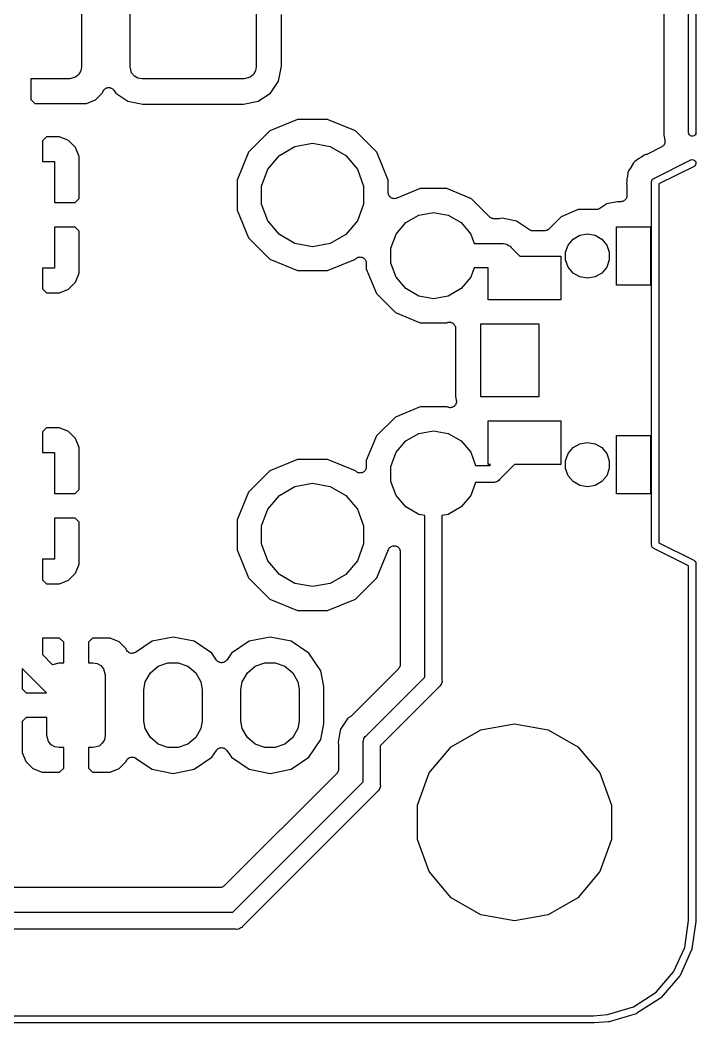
# Model space of a CAD drawing. Extents: x 51.7 to 143, y -96 to -37.9.
# Drawn here: x 129.02 to 142.95, y -95.96 to -75.28 of the extents above; entities that cross this region are included whole.
import ezdxf

# ---------------------------------------------------------------- set-up
doc = ezdxf.new("R2010")
doc.units = 0
doc.header["$MEASUREMENT"] = 0
doc.layers.add('BLACK', color=7, linetype='CONTINUOUS')

msp = doc.modelspace()

# ---------------------------------------------------------------- linework, layer by layer
at = {"layer": 'BLACK', "linetype": 'CONTINUOUS'}
for p, q in [((142.95, -56.0192), (142.95, -77.6036)), ((142.8, -77.6036), (142.8, -56.0611)), ((142.292, -72.9127), (142.292, -77.6544)), ((130.288, -75.142), (130.288, -76.242)), ((131.288, -76.242), (131.288, -75.142)), ((133.888, -75.142), (133.888, -76.242)), ((134.408, -76.2295), (134.408, -75.1633)), ((130.288, -76.242), (130.273, -76.3275)), ((131.321, -76.367), (131.288, -76.242)), ((133.888, -76.242), (133.873, -76.3275)), ((134.347, -76.5359), (134.408, -76.2295)), ((130.038, -76.492), (129.242, -76.492)), ((129.242, -76.492), (129.242, -76.9156)), ((130.163, -76.4585), (130.038, -76.492)), ((130.23, -76.4027), (130.163, -76.4585)), ((130.273, -76.3275), (130.23, -76.4027)), ((131.377, -76.4335), (131.321, -76.367)), ((131.452, -76.4769), (131.377, -76.4335)), ((131.538, -76.492), (131.452, -76.4769)), ((133.638, -76.492), (131.538, -76.492)), ((133.763, -76.4585), (133.638, -76.492)), ((133.83, -76.4027), (133.763, -76.4585)), ((133.873, -76.3275), (133.83, -76.4027)), ((130.736, -76.7397), (130.746, -76.7252)), ((130.746, -76.7252), (130.756, -76.71)), ((130.756, -76.71), (130.759, -76.7075)), ((130.759, -76.7075), (130.762, -76.7041)), ((130.762, -76.7041), (130.777, -76.6941)), ((130.777, -76.6941), (130.791, -76.6832)), ((130.791, -76.6832), (130.795, -76.6819)), ((130.795, -76.6819), (130.798, -76.6796)), ((130.798, -76.6796), (130.816, -76.6753)), ((130.816, -76.6753), (130.833, -76.6699)), ((130.833, -76.6699), (130.837, -76.6701)), ((130.837, -76.6701), (130.841, -76.6691)), ((130.841, -76.6691), (130.859, -76.6711)), ((130.859, -76.6711), (130.877, -76.6719)), ((130.877, -76.6719), (130.881, -76.6735)), ((130.881, -76.6735), (130.885, -76.6739)), ((130.885, -76.6739), (130.901, -76.6819)), ((130.901, -76.6819), (130.918, -76.6887)), ((130.918, -76.6887), (130.921, -76.6916)), ((130.921, -76.6916), (130.925, -76.6934)), ((130.925, -76.6934), (130.937, -76.7064)), ((130.937, -76.7064), (130.95, -76.7185)), ((130.95, -76.7185), (130.952, -76.7223)), ((130.952, -76.7223), (130.955, -76.7253)), ((130.955, -76.7253), (130.995, -76.785)), ((134.181, -76.785), (134.347, -76.5359)), ((129.242, -76.9156), (129.326, -77)), ((130.389, -77), (130.576, -76.9227)), ((130.576, -76.9227), (130.719, -76.7798)), ((130.719, -76.7798), (130.732, -76.7472)), ((130.732, -76.7472), (130.734, -76.7437)), ((130.734, -76.7437), (130.736, -76.7397)), ((130.995, -76.785), (131.244, -76.9515)), ((133.932, -76.9515), (134.181, -76.785)), ((129.326, -77), (130.389, -77)), ((131.244, -76.9515), (131.551, -77.0124)), ((131.551, -77.0124), (133.625, -77.0124)), ((133.625, -77.0124), (133.932, -76.9515)), ((134.741, -77.329), (134.168, -77.5662)), ((135.361, -77.329), (134.741, -77.329)), ((135.934, -77.5662), (135.361, -77.329)), ((129.569, -77.688), (129.485, -77.7724)), ((129.832, -77.688), (129.569, -77.688)), ((130.019, -77.7653), (129.832, -77.688)), ((134.168, -77.5662), (133.73, -78.0045)), ((136.372, -78.0045), (135.934, -77.5662)), ((142.292, -77.6544), (142.312, -77.757)), ((142.312, -77.757), (142.313, -77.7733)), ((142.803, -77.623), (142.8, -77.6036)), ((142.817, -77.646), (142.803, -77.623)), ((142.837, -77.663), (142.817, -77.646)), ((142.862, -77.672), (142.837, -77.663)), ((142.888, -77.672), (142.862, -77.672)), ((142.913, -77.663), (142.888, -77.672)), ((142.933, -77.646), (142.913, -77.663)), ((142.947, -77.623), (142.933, -77.646)), ((142.95, -77.6036), (142.947, -77.623)), ((129.485, -77.7724), (129.485, -78.196)), ((130.162, -77.9082), (130.019, -77.7653)), ((130.239, -78.095), (130.162, -77.9082)), ((134.366, -78.0702), (134.686, -77.8851)), ((134.686, -77.8851), (135.051, -77.8208)), ((135.051, -77.8208), (135.416, -77.8851)), ((135.416, -77.8851), (135.736, -78.0702)), ((142.245, -77.8954), (141.938, -78.0489)), ((142.258, -77.8857), (142.245, -77.8954)), ((142.272, -77.8773), (142.258, -77.8857)), ((142.275, -77.8726), (142.272, -77.8773)), ((142.28, -77.8691), (142.275, -77.8726)), ((142.289, -77.8555), (142.28, -77.8691)), ((142.299, -77.8429), (142.289, -77.8555)), ((142.301, -77.8372), (142.299, -77.8429)), ((142.304, -77.8323), (142.301, -77.8372)), ((142.308, -77.8165), (142.304, -77.8323)), ((142.313, -77.8011), (142.308, -77.8165)), ((142.313, -77.7733), (142.315, -77.7894)), ((142.315, -77.7894), (142.313, -77.7952)), ((142.313, -77.7952), (142.313, -77.8011)), ((130.239, -78.9576), (130.239, -78.095)), ((133.73, -78.0045), (133.493, -78.5771)), ((134.128, -78.3539), (134.366, -78.0702)), ((135.736, -78.0702), (135.974, -78.3539)), ((136.609, -78.5771), (136.372, -78.0045)), ((141.768, -78.1423), (141.693, -78.1927)), ((141.771, -78.1391), (141.768, -78.1423)), ((141.775, -78.137), (141.771, -78.1391)), ((141.801, -78.1172), (141.775, -78.137)), ((141.812, -78.1115), (141.801, -78.1172)), ((141.819, -78.1067), (141.812, -78.1115)), ((141.826, -78.1035), (141.819, -78.1067)), ((141.886, -78.0638), (141.826, -78.1035)), ((141.906, -78.0598), (141.886, -78.0638)), ((141.921, -78.0537), (141.906, -78.0598)), ((141.938, -78.0489), (141.921, -78.0537)), ((142.083, -78.544), (142.847, -78.162)), ((142.847, -78.162), (142.866, -78.1563)), ((142.866, -78.1563), (142.893, -78.1579)), ((142.893, -78.1579), (142.917, -78.1684)), ((142.917, -78.1684), (142.936, -78.1866)), ((129.485, -78.196), (129.731, -78.196)), ((129.731, -78.196), (129.731, -79.042)), ((134.001, -78.7019), (134.128, -78.3539)), ((135.974, -78.3539), (136.101, -78.7019)), ((141.614, -78.3101), (141.564, -78.3855)), ((141.616, -78.3059), (141.614, -78.3101)), ((141.619, -78.3024), (141.616, -78.3059)), ((141.664, -78.2235), (141.619, -78.3024)), ((141.665, -78.2231), (141.664, -78.2235)), ((141.678, -78.208), (141.665, -78.2231)), ((141.692, -78.1933), (141.678, -78.208)), ((141.693, -78.1927), (141.692, -78.1933)), ((142.914, -78.2962), (142.188, -78.6594)), ((142.93, -78.2844), (142.914, -78.2962)), ((142.945, -78.2623), (142.93, -78.2844)), ((142.936, -78.1866), (142.948, -78.2103)), ((142.951, -78.2366), (142.945, -78.2623)), ((142.948, -78.2103), (142.951, -78.2366)), ((133.493, -78.5771), (133.493, -79.1969)), ((136.609, -78.836), (136.609, -78.5771)), ((141.529, -78.5843), (141.52, -78.6551)), ((141.53, -78.5684), (141.529, -78.5763)), ((141.529, -78.5763), (141.529, -78.5843)), ((141.536, -78.524), (141.53, -78.5556)), ((141.53, -78.5556), (141.53, -78.5684)), ((141.538, -78.5151), (141.536, -78.5194)), ((141.536, -78.5194), (141.536, -78.524)), ((141.549, -78.425), (141.538, -78.5151)), ((141.556, -78.4052), (141.549, -78.4244)), ((141.549, -78.4244), (141.549, -78.425)), ((141.564, -78.3863), (141.556, -78.4052)), ((141.564, -78.3855), (141.564, -78.3863)), ((142.04, -78.5978), (142.041, -78.587)), ((142.041, -78.587), (142.043, -78.585)), ((142.043, -78.5827), (142.049, -78.5736)), ((142.043, -78.585), (142.043, -78.5827)), ((142.049, -78.5736), (142.055, -78.564)), ((142.055, -78.564), (142.056, -78.5626)), ((142.056, -78.5626), (142.058, -78.5606)), ((142.058, -78.5606), (142.067, -78.5541)), ((142.067, -78.5541), (142.075, -78.547)), ((142.075, -78.547), (142.083, -78.544)), ((134.001, -79.0721), (134.001, -78.7019)), ((136.101, -78.7019), (136.101, -79.0721)), ((137.266, -78.754), (136.785, -78.9534)), ((137.816, -78.754), (137.266, -78.754)), ((138.324, -78.9645), (137.816, -78.754)), ((141.52, -78.6551), (141.525, -78.6749)), ((141.525, -78.6749), (141.527, -78.6918)), ((141.527, -78.6918), (141.53, -78.7085)), ((141.53, -78.7085), (141.53, -78.8986)), ((142.037, -78.6084), (142.04, -78.5978)), ((142.038, -78.6173), (142.037, -78.6084)), ((142.038, -80.0034), (142.038, -78.6173)), ((142.188, -78.6594), (142.188, -86.0596)), ((130.155, -79.042), (130.239, -78.9576)), ((136.611, -78.8497), (136.609, -78.836)), ((136.612, -78.8635), (136.611, -78.8497)), ((136.615, -78.8712), (136.612, -78.8635)), ((136.617, -78.8795), (136.615, -78.8712)), ((136.624, -78.8915), (136.617, -78.8795)), ((136.629, -78.9043), (136.624, -78.8915)), ((136.635, -78.9104), (136.629, -78.9043)), ((136.639, -78.9177), (136.635, -78.9104)), ((136.649, -78.9266), (136.639, -78.9177)), ((136.659, -78.9368), (136.649, -78.9266)), ((136.666, -78.9406), (136.659, -78.9368)), ((136.672, -78.946), (136.666, -78.9406)), ((136.686, -78.9508), (136.672, -78.946)), ((136.698, -78.9572), (136.686, -78.9508)), ((136.706, -78.9582), (136.698, -78.9572)), ((136.714, -78.9611), (136.706, -78.9582)), ((136.728, -78.9611), (136.714, -78.9611)), ((136.742, -78.9629), (136.728, -78.9611)), ((136.75, -78.9611), (136.742, -78.9629)), ((136.758, -78.9611), (136.75, -78.9611)), ((136.771, -78.9564), (136.758, -78.9611)), ((136.785, -78.9534), (136.771, -78.9564)), ((138.702, -79.3418), (138.324, -78.9645)), ((141.475, -79.0014), (141.467, -79.0085)), ((141.485, -78.9958), (141.475, -79.0014)), ((141.492, -78.9873), (141.485, -78.9958)), ((141.5, -78.9802), (141.492, -78.9873)), ((141.506, -78.9706), (141.5, -78.9802)), ((141.513, -78.9621), (141.506, -78.9706)), ((141.517, -78.9516), (141.513, -78.9621)), ((141.522, -78.942), (141.517, -78.9516)), ((141.524, -78.9311), (141.522, -78.942)), ((141.528, -78.9206), (141.524, -78.9311)), ((141.53, -78.8986), (141.528, -78.9095)), ((141.528, -78.9095), (141.528, -78.9206)), ((129.731, -79.042), (130.155, -79.042)), ((133.493, -79.1969), (133.73, -79.7695)), ((134.128, -79.4201), (134.001, -79.0721)), ((136.101, -79.0721), (135.974, -79.4201)), ((140.525, -79.188), (140.173, -79.3338)), ((140.899, -79.188), (140.525, -79.188)), ((140.914, -79.1854), (140.899, -79.188)), ((140.929, -79.1844), (140.914, -79.1854)), ((140.935, -79.1816), (140.929, -79.1844)), ((140.942, -79.1803), (140.935, -79.1816)), ((140.956, -79.1727), (140.942, -79.1803)), ((140.969, -79.1666), (140.956, -79.1727)), ((141.118, -79.0675), (140.969, -79.1666)), ((141.329, -79.0256), (141.118, -79.0675)), ((141.403, -79.0256), (141.329, -79.0256)), ((141.414, -79.0236), (141.403, -79.0256)), ((141.425, -79.0236), (141.414, -79.0236)), ((141.435, -79.0198), (141.425, -79.0236)), ((141.446, -79.0179), (141.435, -79.0198)), ((141.456, -79.0123), (141.446, -79.0179)), ((141.467, -79.0085), (141.456, -79.0123)), ((136.97, -79.4564), (137.237, -79.3021)), ((137.237, -79.3021), (137.541, -79.2485)), ((137.541, -79.2485), (137.845, -79.3021)), ((137.845, -79.3021), (138.112, -79.4564)), ((138.706, -79.345), (138.702, -79.3418)), ((138.71, -79.3493), (138.706, -79.345)), ((138.724, -79.3576), (138.71, -79.3493)), ((138.738, -79.3671), (138.724, -79.3576)), ((138.743, -79.3685), (138.738, -79.3671)), ((138.748, -79.3713), (138.743, -79.3685)), ((138.764, -79.3742), (138.748, -79.3713)), ((138.78, -79.3785), (138.764, -79.3742)), ((138.786, -79.378), (138.78, -79.3785)), ((138.791, -79.379), (138.786, -79.378)), ((138.87, -79.379), (138.791, -79.379)), ((138.882, -79.3768), (138.87, -79.379)), ((138.895, -79.3766), (138.882, -79.3768)), ((138.957, -79.3642), (138.895, -79.3766)), ((139.019, -79.3766), (138.957, -79.3642)), ((139.253, -79.423), (139.019, -79.3766)), ((139.019, -79.3766), (139.019, -79.3766)), ((140.173, -79.3338), (139.919, -79.5884)), ((129.731, -79.55), (129.731, -80.396)), ((130.155, -79.55), (129.731, -79.55)), ((130.239, -79.6344), (130.155, -79.55)), ((134.366, -79.7038), (134.128, -79.4201)), ((135.974, -79.4201), (135.736, -79.7038)), ((136.772, -79.6928), (136.97, -79.4564)), ((138.112, -79.4564), (138.31, -79.6928)), ((139.524, -79.6042), (139.253, -79.423)), ((139.538, -79.6103), (139.524, -79.6042)), ((139.551, -79.6179), (139.538, -79.6103)), ((139.558, -79.6191), (139.551, -79.6179)), ((139.564, -79.6219), (139.558, -79.6191)), ((139.579, -79.6229), (139.564, -79.6219)), ((139.594, -79.6256), (139.579, -79.6229)), ((139.856, -79.6208), (139.84, -79.6251)), ((139.872, -79.6179), (139.856, -79.6208)), ((139.877, -79.6151), (139.872, -79.6179)), ((139.883, -79.6137), (139.877, -79.6151)), ((139.896, -79.6041), (139.883, -79.6137)), ((139.911, -79.5958), (139.896, -79.6041)), ((139.914, -79.5916), (139.911, -79.5958)), ((139.919, -79.5884), (139.914, -79.5916)), ((141.316, -80.746), (141.316, -79.546)), ((141.316, -79.546), (142.016, -79.546)), ((142.016, -79.546), (142.016, -80.746)), ((130.239, -80.497), (130.239, -79.6344)), ((133.73, -79.7695), (134.168, -80.2078)), ((134.686, -79.8889), (134.366, -79.7038)), ((135.736, -79.7038), (135.416, -79.8889)), ((136.666, -79.9827), (136.772, -79.6928)), ((138.31, -79.6928), (138.381, -79.887)), ((139.829, -79.6256), (139.594, -79.6256)), ((139.835, -79.6246), (139.829, -79.6256)), ((139.84, -79.6251), (139.835, -79.6246)), ((140.32, -79.9175), (140.422, -79.796)), ((140.422, -79.796), (140.56, -79.7166)), ((140.56, -79.7166), (140.716, -79.6891)), ((140.716, -79.6891), (140.872, -79.7166)), ((140.872, -79.7166), (141.01, -79.796)), ((141.01, -79.796), (141.112, -79.9175)), ((135.051, -79.9532), (134.686, -79.8889)), ((135.416, -79.8889), (135.051, -79.9532)), ((136.666, -80.2913), (136.666, -79.9827)), ((138.381, -79.887), (138.946, -79.887)), ((138.946, -79.887), (138.979, -79.8841)), ((138.979, -79.8841), (139.011, -79.8927)), ((139.011, -79.8927), (139.044, -79.8985)), ((139.044, -79.8985), (139.053, -79.904)), ((139.053, -79.904), (139.064, -79.9069)), ((139.064, -79.9069), (139.091, -79.926)), ((139.091, -79.926), (139.12, -79.9425)), ((139.12, -79.9425), (139.141, -79.9679)), ((139.141, -79.9679), (139.32, -80.146)), ((140.266, -80.0667), (140.32, -79.9175)), ((141.112, -79.9175), (141.166, -80.0667)), ((142.038, -84.5754), (142.038, -80.0034)), ((142.038, -80.0034), (142.038, -80.0034)), ((134.168, -80.2078), (134.741, -80.445)), ((135.361, -80.445), (135.934, -80.2078)), ((135.934, -80.2078), (135.941, -80.2001)), ((135.941, -80.2001), (135.955, -80.1906)), ((135.955, -80.1906), (135.968, -80.18)), ((135.968, -80.18), (135.973, -80.1781)), ((135.973, -80.1781), (135.977, -80.1748)), ((135.977, -80.1748), (135.993, -80.1706)), ((135.993, -80.1706), (136.009, -80.1649)), ((136.009, -80.1649), (136.015, -80.1649)), ((136.015, -80.1649), (136.02, -80.1634)), ((136.02, -80.1634), (136.036, -80.1649)), ((136.036, -80.1649), (136.053, -80.1649)), ((136.053, -80.1649), (136.058, -80.1668)), ((136.058, -80.1668), (136.064, -80.1673)), ((136.064, -80.1673), (136.079, -80.1743)), ((136.079, -80.1743), (136.094, -80.18)), ((136.094, -80.18), (136.099, -80.1836)), ((136.099, -80.1836), (136.104, -80.1859)), ((136.104, -80.1859), (136.116, -80.1976)), ((136.116, -80.1976), (136.128, -80.2083)), ((136.128, -80.2083), (136.131, -80.2132)), ((136.131, -80.2132), (136.135, -80.2171)), ((136.135, -80.2171), (136.142, -80.2321)), ((136.142, -80.2321), (136.15, -80.2465)), ((139.32, -80.146), (140.166, -80.146)), ((140.166, -80.146), (140.166, -81.046)), ((140.266, -80.2253), (140.266, -80.0667)), ((140.32, -80.3745), (140.266, -80.2253)), ((141.166, -80.2253), (141.112, -80.3745)), ((141.166, -80.0667), (141.166, -80.2253)), ((129.731, -80.396), (129.485, -80.396)), ((129.485, -80.396), (129.485, -80.8196)), ((134.741, -80.445), (135.361, -80.445)), ((136.15, -80.2465), (136.151, -80.252)), ((136.151, -80.252), (136.154, -80.2571)), ((136.154, -80.2571), (136.155, -80.2736)), ((136.155, -80.2736), (136.158, -80.2899)), ((136.158, -80.2899), (136.158, -80.4121)), ((136.158, -80.4121), (136.369, -80.9204)), ((136.772, -80.5812), (136.666, -80.2913)), ((138.381, -80.387), (138.31, -80.5812)), ((138.666, -80.387), (138.381, -80.387)), ((138.666, -81.046), (138.666, -80.387)), ((140.422, -80.496), (140.32, -80.3745)), ((141.112, -80.3745), (141.01, -80.496)), ((130.162, -80.6838), (130.239, -80.497)), ((136.97, -80.8176), (136.772, -80.5812)), ((138.31, -80.5812), (138.112, -80.8176)), ((140.56, -80.5754), (140.422, -80.496)), ((140.716, -80.6029), (140.56, -80.5754)), ((140.872, -80.5754), (140.716, -80.6029)), ((141.01, -80.496), (140.872, -80.5754)), ((129.485, -80.8196), (129.569, -80.904)), ((129.832, -80.904), (130.019, -80.8267)), ((130.019, -80.8267), (130.162, -80.6838)), ((137.237, -80.9719), (136.97, -80.8176)), ((138.112, -80.8176), (137.845, -80.9719)), ((142.016, -80.746), (141.316, -80.746)), ((129.569, -80.904), (129.832, -80.904)), ((136.369, -80.9204), (136.758, -81.3094)), ((137.541, -81.0255), (137.237, -80.9719)), ((137.845, -80.9719), (137.541, -81.0255)), ((140.166, -81.046), (138.666, -81.046)), ((136.758, -81.3094), (137.266, -81.52)), ((137.266, -81.52), (137.816, -81.52)), ((137.816, -81.52), (137.82, -81.5184)), ((137.82, -81.5184), (137.833, -81.5154)), ((137.833, -81.5154), (137.847, -81.5107)), ((137.847, -81.5107), (137.855, -81.5107)), ((137.855, -81.5107), (137.863, -81.5089)), ((137.863, -81.5089), (137.877, -81.5107)), ((137.877, -81.5107), (137.891, -81.5107)), ((137.891, -81.5107), (137.898, -81.5135)), ((137.898, -81.5135), (137.907, -81.5146)), ((137.907, -81.5146), (137.919, -81.521)), ((137.919, -81.521), (137.932, -81.5257)), ((137.932, -81.5257), (137.938, -81.5311)), ((137.938, -81.5311), (137.946, -81.535)), ((137.946, -81.535), (137.955, -81.5452)), ((137.955, -81.5452), (137.966, -81.5541)), ((137.966, -81.5541), (137.97, -81.5613)), ((137.97, -81.5613), (137.976, -81.5675)), ((137.976, -81.5675), (137.981, -81.5803)), ((137.981, -81.5803), (137.988, -81.5923)), ((137.988, -81.5923), (137.989, -81.6005)), ((137.989, -81.6005), (137.993, -81.6082)), ((137.993, -81.6082), (137.993, -81.6221)), ((137.993, -81.6221), (137.996, -81.6357)), ((137.996, -81.6357), (137.996, -83.0335)), ((138.516, -83.046), (138.516, -81.546)), ((138.516, -81.546), (139.716, -81.546)), ((139.716, -81.546), (139.716, -83.046)), ((137.996, -83.0335), (138.013, -83.1218)), ((138.013, -83.1218), (138.013, -83.126)), ((138.013, -83.126), (138.014, -83.13)), ((138.014, -83.13), (138.014, -83.1479)), ((139.716, -83.046), (138.516, -83.046)), ((137.266, -83.254), (136.758, -83.4646)), ((137.816, -83.254), (137.266, -83.254)), ((137.84, -83.2639), (137.816, -83.254)), ((137.844, -83.2648), (137.84, -83.2639)), ((137.848, -83.2668), (137.844, -83.2648)), ((137.865, -83.2695), (137.848, -83.2668)), ((137.883, -83.2734), (137.865, -83.2695)), ((137.887, -83.2729), (137.883, -83.2734)), ((137.891, -83.2735), (137.887, -83.2729)), ((137.909, -83.27), (137.891, -83.2735)), ((137.927, -83.2677), (137.909, -83.27)), ((137.93, -83.2657), (137.927, -83.2677)), ((137.935, -83.2649), (137.93, -83.2657)), ((137.95, -83.2556), (137.935, -83.2649)), ((137.966, -83.2473), (137.95, -83.2556)), ((137.969, -83.2442), (137.966, -83.2473)), ((137.972, -83.242), (137.969, -83.2442)), ((137.984, -83.228), (137.972, -83.242)), ((137.996, -83.2148), (137.984, -83.228)), ((137.997, -83.2109), (137.996, -83.2148)), ((138, -83.2076), (137.997, -83.2109)), ((138.006, -83.1906), (138, -83.2076)), ((138.013, -83.174), (138.006, -83.1906)), ((138.014, -83.1659), (138.013, -83.1698)), ((138.013, -83.1698), (138.013, -83.174)), ((138.014, -83.1479), (138.014, -83.1659)), ((136.758, -83.4646), (136.369, -83.8536)), ((138.666, -84.446), (138.666, -83.546)), ((138.666, -83.546), (140.166, -83.546)), ((140.166, -83.546), (140.166, -84.446)), ((129.569, -83.688), (129.485, -83.7724)), ((129.832, -83.688), (129.569, -83.688)), ((130.019, -83.7653), (129.832, -83.688)), ((137.237, -83.8021), (137.541, -83.7485)), ((137.541, -83.7485), (137.845, -83.8021)), ((129.485, -83.7724), (129.485, -84.196)), ((130.162, -83.9082), (130.019, -83.7653)), ((130.239, -84.095), (130.162, -83.9082)), ((136.369, -83.8536), (136.158, -84.3619)), ((136.772, -84.1928), (136.97, -83.9564)), ((136.97, -83.9564), (137.237, -83.8021)), ((137.845, -83.8021), (138.112, -83.9564)), ((138.112, -83.9564), (138.31, -84.1928)), ((141.316, -85.046), (141.316, -83.846)), ((141.316, -83.846), (142.016, -83.846)), ((142.016, -83.846), (142.016, -85.046)), ((130.239, -84.9576), (130.239, -84.095)), ((140.32, -84.2175), (140.422, -84.096)), ((140.422, -84.096), (140.56, -84.0166)), ((140.56, -84.0166), (140.716, -83.9891)), ((140.716, -83.9891), (140.872, -84.0166)), ((140.872, -84.0166), (141.01, -84.096)), ((141.01, -84.096), (141.112, -84.2175)), ((129.485, -84.196), (129.731, -84.196)), ((129.731, -84.196), (129.731, -85.042)), ((134.741, -84.339), (134.168, -84.5762)), ((135.361, -84.339), (134.741, -84.339)), ((135.934, -84.5762), (135.361, -84.339)), ((136.158, -84.3619), (136.158, -84.4941)), ((136.666, -84.4827), (136.772, -84.1928)), ((138.31, -84.1928), (138.408, -84.462)), ((140.266, -84.3667), (140.32, -84.2175)), ((140.266, -84.5253), (140.266, -84.3667)), ((141.112, -84.2175), (141.166, -84.3667)), ((141.166, -84.3667), (141.166, -84.5253)), ((134.168, -84.5762), (133.73, -85.0145)), ((135.941, -84.5839), (135.934, -84.5762)), ((135.955, -84.5934), (135.941, -84.5839)), ((136.116, -84.5864), (136.104, -84.5981)), ((136.128, -84.5757), (136.116, -84.5864)), ((136.131, -84.5708), (136.128, -84.5757)), ((136.135, -84.5669), (136.131, -84.5708)), ((136.142, -84.5519), (136.135, -84.5669)), ((136.15, -84.5375), (136.142, -84.5519)), ((136.151, -84.532), (136.15, -84.5375)), ((136.154, -84.5269), (136.151, -84.532)), ((136.155, -84.5104), (136.154, -84.5269)), ((136.158, -84.4941), (136.155, -84.5104)), ((136.666, -84.7913), (136.666, -84.4827)), ((138.408, -84.462), (138.703, -84.462)), ((138.719, -84.446), (138.666, -84.446)), ((138.703, -84.462), (138.719, -84.446)), ((139.213, -84.446), (138.904, -84.7553)), ((140.166, -84.446), (139.213, -84.446)), ((140.32, -84.6745), (140.266, -84.5253)), ((141.166, -84.5253), (141.112, -84.6745)), ((142.038, -86.1017), (142.038, -84.5754)), ((142.038, -84.5754), (142.038, -84.5754)), ((135.968, -84.604), (135.955, -84.5934)), ((135.973, -84.6059), (135.968, -84.604)), ((135.977, -84.6092), (135.973, -84.6059)), ((135.993, -84.6134), (135.977, -84.6092)), ((136.009, -84.6191), (135.993, -84.6134)), ((136.015, -84.6191), (136.009, -84.6191)), ((136.02, -84.6206), (136.015, -84.6191)), ((136.036, -84.6191), (136.02, -84.6206)), ((136.053, -84.6191), (136.036, -84.6191)), ((136.058, -84.6172), (136.053, -84.6191)), ((136.064, -84.6167), (136.058, -84.6172)), ((136.079, -84.6097), (136.064, -84.6167)), ((136.094, -84.604), (136.079, -84.6097)), ((136.099, -84.6004), (136.094, -84.604)), ((136.104, -84.5981), (136.099, -84.6004)), ((136.772, -85.0812), (136.666, -84.7913)), ((138.869, -84.7847), (138.85, -84.798)), ((138.889, -84.7731), (138.869, -84.7847)), ((138.904, -84.7553), (138.889, -84.7731)), ((140.422, -84.796), (140.32, -84.6745)), ((141.112, -84.6745), (141.01, -84.796)), ((130.155, -85.042), (130.239, -84.9576)), ((134.366, -85.0802), (134.686, -84.8951)), ((134.686, -84.8951), (135.051, -84.8308)), ((135.051, -84.8308), (135.416, -84.8951)), ((135.416, -84.8951), (135.736, -85.0802)), ((138.408, -84.812), (138.31, -85.0812)), ((138.767, -84.812), (138.408, -84.812)), ((138.79, -84.814), (138.767, -84.812)), ((138.813, -84.808), (138.79, -84.814)), ((138.836, -84.804), (138.813, -84.808)), ((138.843, -84.8001), (138.836, -84.804)), ((138.85, -84.798), (138.843, -84.8001)), ((140.56, -84.8754), (140.422, -84.796)), ((140.716, -84.9029), (140.56, -84.8754)), ((140.872, -84.8754), (140.716, -84.9029)), ((141.01, -84.796), (140.872, -84.8754)), ((129.731, -85.042), (130.155, -85.042)), ((133.73, -85.0145), (133.493, -85.5871)), ((134.128, -85.3639), (134.366, -85.0802)), ((135.736, -85.0802), (135.974, -85.3639)), ((136.97, -85.3176), (136.772, -85.0812)), ((138.31, -85.0812), (138.112, -85.3176)), ((142.016, -85.046), (141.316, -85.046)), ((134.001, -85.7119), (134.128, -85.3639)), ((135.974, -85.3639), (136.101, -85.7119)), ((137.237, -85.4719), (136.97, -85.3176)), ((138.112, -85.3176), (137.845, -85.4719)), ((129.731, -85.55), (129.731, -86.396)), ((130.155, -85.55), (129.731, -85.55)), ((130.239, -85.6344), (130.155, -85.55)), ((133.493, -85.5871), (133.493, -86.2069)), ((137.366, -85.4946), (137.237, -85.4719)), ((137.366, -88.8275), (137.366, -85.4946)), ((137.845, -85.4719), (137.716, -85.4946)), ((137.716, -85.4946), (137.716, -88.8924)), ((130.239, -86.497), (130.239, -85.6344)), ((134.001, -86.0821), (134.001, -85.7119)), ((136.101, -85.7119), (136.101, -86.0821)), ((133.493, -86.2069), (133.73, -86.7795)), ((134.128, -86.4301), (134.001, -86.0821)), ((136.101, -86.0821), (135.974, -86.4301)), ((136.372, -86.7795), (136.614, -86.1956)), ((136.614, -86.1956), (136.624, -86.1793)), ((136.624, -86.1793), (136.634, -86.1626)), ((136.634, -86.1626), (136.636, -86.1608)), ((136.636, -86.1608), (136.637, -86.1584)), ((136.637, -86.1584), (136.653, -86.1467)), ((136.653, -86.1467), (136.667, -86.1343)), ((136.667, -86.1343), (136.67, -86.1333)), ((136.67, -86.1333), (136.672, -86.1316)), ((136.672, -86.1316), (136.691, -86.1258)), ((136.691, -86.1258), (136.709, -86.1192)), ((136.709, -86.1192), (136.712, -86.1192)), ((136.712, -86.1192), (136.714, -86.1183)), ((136.714, -86.1183), (136.734, -86.1192)), ((136.734, -86.1192), (136.753, -86.1192)), ((136.753, -86.1192), (136.756, -86.1201)), ((136.756, -86.1201), (136.758, -86.1202)), ((136.758, -86.1202), (136.776, -86.1276)), ((136.776, -86.1276), (136.794, -86.1343)), ((136.794, -86.1343), (136.797, -86.1361)), ((136.797, -86.1361), (136.799, -86.1371)), ((136.799, -86.1371), (136.813, -86.1502)), ((136.813, -86.1502), (136.828, -86.1626)), ((136.828, -86.1626), (136.83, -86.165)), ((136.83, -86.165), (136.832, -86.1669)), ((136.832, -86.1669), (136.841, -86.1841)), ((136.841, -86.1841), (136.85, -86.2008)), ((136.85, -86.2008), (136.851, -86.2036)), ((136.851, -86.2036), (136.852, -86.206)), ((136.852, -86.206), (136.855, -86.2252)), ((136.855, -86.2252), (136.858, -86.2442)), ((142.037, -86.1106), (142.038, -86.1017)), ((142.04, -86.1212), (142.037, -86.1106)), ((142.041, -86.132), (142.04, -86.1212)), ((142.043, -86.134), (142.041, -86.132)), ((142.043, -86.1363), (142.043, -86.134)), ((142.049, -86.1454), (142.043, -86.1363)), ((142.055, -86.155), (142.049, -86.1454)), ((142.056, -86.1564), (142.055, -86.155)), ((142.058, -86.1584), (142.056, -86.1564)), ((142.067, -86.1649), (142.058, -86.1584)), ((142.075, -86.172), (142.067, -86.1649)), ((142.083, -86.175), (142.075, -86.172)), ((142.8, -86.5334), (142.083, -86.175)), ((142.188, -86.0596), (142.905, -86.418)), ((129.731, -86.396), (129.485, -86.396)), ((129.485, -86.396), (129.485, -86.8196)), ((134.366, -86.7138), (134.128, -86.4301)), ((135.974, -86.4301), (135.736, -86.7138)), ((136.858, -86.2442), (136.858, -88.5645)), ((142.905, -86.418), (142.913, -86.421)), ((142.913, -86.421), (142.921, -86.4281)), ((142.921, -86.4281), (142.93, -86.4346)), ((142.93, -86.4346), (142.932, -86.4366)), ((142.932, -86.4366), (142.933, -86.438)), ((142.933, -86.438), (142.939, -86.4476)), ((142.939, -86.4476), (142.945, -86.4567)), ((130.162, -86.6838), (130.239, -86.497)), ((142.8, -93.8477), (142.8, -86.5334)), ((142.945, -86.4567), (142.945, -86.459)), ((142.945, -86.459), (142.947, -86.461)), ((142.947, -86.461), (142.948, -86.4718)), ((142.948, -86.4718), (142.951, -86.4824)), ((142.951, -86.4824), (142.95, -86.4913)), ((142.95, -86.4913), (142.95, -93.8596)), ((129.485, -86.8196), (129.569, -86.904)), ((129.832, -86.904), (130.019, -86.8267)), ((130.019, -86.8267), (130.162, -86.6838)), ((133.73, -86.7795), (134.168, -87.2178)), ((134.686, -86.8989), (134.366, -86.7138)), ((135.736, -86.7138), (135.416, -86.8989)), ((135.934, -87.2178), (136.372, -86.7795)), ((129.569, -86.904), (129.832, -86.904)), ((135.051, -86.9632), (134.686, -86.8989)), ((135.416, -86.8989), (135.051, -86.9632)), ((134.168, -87.2178), (134.741, -87.455)), ((135.361, -87.455), (135.934, -87.2178)), ((134.741, -87.455), (135.361, -87.455)), ((129.481, -88.025), (129.481, -88.3604)), ((129.837, -88.025), (129.481, -88.025)), ((129.921, -88.1094), (129.837, -88.025)), ((130.513, -88.025), (130.429, -88.1094)), ((130.876, -88.025), (130.513, -88.025)), ((131.063, -88.1023), (130.876, -88.025)), ((131.206, -88.2452), (131.063, -88.1023)), ((131.743, -88.0893), (131.4, -88.3182)), ((132.175, -88.0033), (131.743, -88.0893)), ((132.607, -88.0893), (132.175, -88.0033)), ((132.974, -88.3342), (132.607, -88.0893)), ((133.743, -88.0893), (133.376, -88.3342)), ((134.175, -88.0033), (133.743, -88.0893)), ((134.607, -88.0893), (134.175, -88.0033)), ((134.974, -88.3342), (134.607, -88.0893)), ((129.921, -88.533), (129.921, -88.1094)), ((130.429, -88.1094), (130.429, -88.533)), ((131.212, -88.2612), (131.206, -88.2452)), ((131.213, -88.2623), (131.212, -88.2612)), ((131.213, -88.2637), (131.213, -88.2623)), ((131.225, -88.2809), (131.213, -88.2637)), ((131.236, -88.2984), (131.225, -88.2809)), ((131.237, -88.2992), (131.236, -88.2984)), ((131.238, -88.3004), (131.237, -88.2992)), ((131.255, -88.3126), (131.238, -88.3004)), ((129.481, -88.3604), (129.693, -88.5724)), ((131.271, -88.3252), (131.255, -88.3126)), ((131.272, -88.3256), (131.271, -88.3252)), ((131.273, -88.3265), (131.272, -88.3256)), ((131.293, -88.3323), (131.273, -88.3265)), ((131.313, -88.3385), (131.293, -88.3323)), ((131.314, -88.3384), (131.313, -88.3385)), ((131.316, -88.3388), (131.314, -88.3384)), ((131.336, -88.3375), (131.316, -88.3388)), ((131.357, -88.3366), (131.336, -88.3375)), ((131.358, -88.336), (131.357, -88.3366)), ((131.36, -88.3359), (131.358, -88.336)), ((131.379, -88.3276), (131.36, -88.3359)), ((131.398, -88.3197), (131.379, -88.3276)), ((131.399, -88.3187), (131.398, -88.3197)), ((131.4, -88.3182), (131.399, -88.3187)), ((133.069, -88.4772), (132.974, -88.3342)), ((133.079, -88.4872), (133.069, -88.4772)), ((133.087, -88.4984), (133.079, -88.4872)), ((133.094, -88.5031), (133.087, -88.4984)), ((133.1, -88.5091), (133.094, -88.5031)), ((133.112, -88.5152), (133.1, -88.5091)), ((133.124, -88.5229), (133.112, -88.5152)), ((133.238, -88.5152), (133.226, -88.5229)), ((133.25, -88.5091), (133.238, -88.5152)), ((133.256, -88.5031), (133.25, -88.5091)), ((133.263, -88.4984), (133.256, -88.5031)), ((133.271, -88.4872), (133.263, -88.4984)), ((133.281, -88.4772), (133.271, -88.4872)), ((133.376, -88.3342), (133.281, -88.4772)), ((135.219, -88.7007), (134.974, -88.3342)), ((129.567, -89.154), (129.067, -88.6536)), ((129.067, -88.6536), (129.067, -89.0696)), ((129.693, -88.5724), (129.7, -88.5665)), ((129.7, -88.5665), (129.825, -88.533)), ((129.825, -88.533), (129.921, -88.533)), ((130.429, -88.533), (130.525, -88.533)), ((130.525, -88.533), (130.611, -88.5481)), ((130.611, -88.5481), (130.686, -88.5915)), ((130.686, -88.5915), (130.742, -88.658)), ((130.742, -88.658), (130.775, -88.783)), ((131.708, -88.7414), (131.87, -88.6054)), ((131.87, -88.6054), (132.069, -88.533)), ((132.069, -88.533), (132.281, -88.533)), ((132.281, -88.533), (132.48, -88.6054)), ((132.48, -88.6054), (132.642, -88.7414)), ((133.132, -88.5249), (133.124, -88.5229)), ((133.139, -88.5286), (133.132, -88.5249)), ((133.153, -88.5301), (133.139, -88.5286)), ((133.167, -88.5334), (133.153, -88.5301)), ((133.175, -88.5325), (133.167, -88.5334)), ((133.183, -88.5334), (133.175, -88.5325)), ((133.197, -88.5301), (133.183, -88.5334)), ((133.211, -88.5286), (133.197, -88.5301)), ((133.218, -88.5249), (133.211, -88.5286)), ((133.226, -88.5229), (133.218, -88.5249)), ((133.708, -88.7414), (133.87, -88.6054)), ((133.87, -88.6054), (134.069, -88.533)), ((134.069, -88.533), (134.281, -88.533)), ((134.281, -88.533), (134.48, -88.6054)), ((134.48, -88.6054), (134.642, -88.7414)), ((135.283, -89.0239), (135.219, -88.7007)), ((136.821, -88.6543), (135.844, -89.6306)), ((136.824, -88.6497), (136.821, -88.6543)), ((136.828, -88.6461), (136.824, -88.6497)), ((136.837, -88.6317), (136.828, -88.6461)), ((136.846, -88.6182), (136.837, -88.6317)), ((136.848, -88.6128), (136.846, -88.6182)), ((136.85, -88.6079), (136.848, -88.6128)), ((136.853, -88.5916), (136.85, -88.6079)), ((136.858, -88.5756), (136.853, -88.5916)), ((136.858, -88.5645), (136.857, -88.57)), ((136.857, -88.57), (136.858, -88.5756)), ((130.775, -88.783), (130.775, -90.033)), ((131.575, -89.0805), (131.602, -88.9246)), ((131.602, -88.9246), (131.708, -88.7414)), ((132.642, -88.7414), (132.748, -88.9246)), ((132.748, -88.9246), (132.775, -89.0805)), ((133.575, -89.0805), (133.602, -88.9246)), ((133.602, -88.9246), (133.708, -88.7414)), ((134.642, -88.7414), (134.748, -88.9246)), ((134.748, -88.9246), (134.775, -89.0805)), ((136.153, -90.0409), (137.366, -88.8275)), ((137.718, -88.9155), (137.712, -88.9379)), ((137.716, -88.8924), (137.718, -88.9155)), ((129.067, -89.0696), (129.151, -89.154)), ((131.575, -89.7355), (131.575, -89.0805)), ((132.775, -89.0805), (132.775, -89.7355)), ((133.575, -89.7355), (133.575, -89.0805)), ((134.775, -89.0805), (134.775, -89.7355)), ((135.283, -89.7921), (135.283, -89.0239)), ((137.659, -89.0291), (136.446, -90.2425)), ((137.677, -89.0142), (137.659, -89.0291)), ((137.689, -88.9941), (137.677, -89.0142)), ((137.702, -88.9751), (137.689, -88.9941)), ((137.704, -88.9675), (137.702, -88.9751)), ((137.708, -88.9608), (137.704, -88.9675)), ((137.712, -88.9379), (137.708, -88.9608)), ((129.151, -89.154), (129.567, -89.154)), ((129.151, -89.662), (129.067, -89.7464)), ((129.067, -89.7464), (129.067, -90.384)), ((129.575, -89.662), (129.151, -89.662)), ((129.575, -90.033), (129.575, -89.662)), ((131.602, -89.8914), (131.575, -89.7355)), ((132.775, -89.7355), (132.748, -89.8914)), ((133.602, -89.8914), (133.575, -89.7355)), ((134.775, -89.7355), (134.748, -89.8914)), ((135.779, -89.6776), (135.628, -89.9035)), ((135.825, -89.6464), (135.779, -89.6776)), ((135.834, -89.6378), (135.825, -89.6464)), ((135.844, -89.6306), (135.834, -89.6378)), ((131.708, -90.0746), (131.602, -89.8914)), ((132.748, -89.8914), (132.642, -90.0746)), ((133.708, -90.0746), (133.602, -89.8914)), ((134.748, -89.8914), (134.642, -90.0746)), ((135.219, -90.1153), (135.283, -89.7921)), ((135.628, -89.9035), (135.608, -90.0046)), ((137.906, -90.2653), (138.516, -89.9126)), ((138.516, -89.9126), (139.211, -89.7901)), ((139.211, -89.7901), (139.906, -89.9126)), ((139.906, -89.9126), (140.516, -90.2653)), ((129.608, -90.158), (129.575, -90.033)), ((129.664, -90.2245), (129.608, -90.158)), ((130.76, -90.1185), (130.717, -90.1937)), ((130.775, -90.033), (130.76, -90.1185)), ((131.87, -90.2106), (131.708, -90.0746)), ((132.642, -90.0746), (132.48, -90.2106)), ((133.87, -90.2106), (133.708, -90.0746)), ((134.642, -90.0746), (134.48, -90.2106)), ((134.974, -90.4818), (135.219, -90.1153)), ((135.608, -90.0046), (135.575, -90.17)), ((135.575, -90.17), (135.586, -90.225)), ((135.608, -90.0046), (135.608, -90.0046)), ((136.094, -90.1545), (136.1, -90.1321)), ((136.096, -90.1776), (136.094, -90.1545)), ((136.1, -90.1321), (136.104, -90.1092)), ((136.104, -90.1092), (136.108, -90.1025)), ((136.108, -90.1025), (136.11, -90.0949)), ((136.11, -90.0949), (136.123, -90.0759)), ((136.123, -90.0759), (136.135, -90.0558)), ((136.135, -90.0558), (136.153, -90.0409)), ((129.739, -90.2679), (129.664, -90.2245)), ((129.825, -90.283), (129.739, -90.2679)), ((129.921, -90.283), (129.825, -90.283)), ((129.921, -90.7066), (129.921, -90.283)), ((130.525, -90.283), (130.429, -90.283)), ((130.429, -90.283), (130.429, -90.7066)), ((130.65, -90.2495), (130.525, -90.283)), ((130.717, -90.1937), (130.65, -90.2495)), ((132.069, -90.283), (131.87, -90.2106)), ((132.281, -90.283), (132.069, -90.283)), ((132.48, -90.2106), (132.281, -90.283)), ((132.974, -90.4818), (133.069, -90.3388)), ((133.069, -90.3388), (133.079, -90.3288)), ((133.079, -90.3288), (133.087, -90.3176)), ((133.087, -90.3176), (133.094, -90.313)), ((133.094, -90.313), (133.1, -90.3069)), ((133.1, -90.3069), (133.112, -90.3008)), ((133.112, -90.3008), (133.124, -90.2931)), ((133.124, -90.2931), (133.132, -90.2911)), ((133.132, -90.2911), (133.139, -90.2874)), ((133.139, -90.2874), (133.153, -90.2859)), ((133.153, -90.2859), (133.167, -90.2826)), ((133.167, -90.2826), (133.175, -90.2835)), ((133.175, -90.2835), (133.183, -90.2826)), ((133.183, -90.2826), (133.197, -90.2859)), ((133.197, -90.2859), (133.211, -90.2874)), ((133.211, -90.2874), (133.218, -90.2911)), ((133.218, -90.2911), (133.226, -90.2931)), ((133.226, -90.2931), (133.238, -90.3008)), ((133.238, -90.3008), (133.25, -90.3069)), ((133.25, -90.3069), (133.256, -90.313)), ((133.256, -90.313), (133.263, -90.3176)), ((133.263, -90.3176), (133.271, -90.3288)), ((133.271, -90.3288), (133.281, -90.3388)), ((133.281, -90.3388), (133.376, -90.4818)), ((134.069, -90.283), (133.87, -90.2106)), ((134.281, -90.283), (134.069, -90.283)), ((134.48, -90.2106), (134.281, -90.283)), ((135.586, -90.225), (135.586, -90.2375)), ((135.586, -90.2375), (135.588, -90.2498)), ((135.588, -90.2498), (135.588, -90.7235)), ((136.096, -90.9865), (136.096, -90.1776)), ((136.446, -90.2425), (136.446, -91.0514)), ((137.452, -90.8056), (137.906, -90.2653)), ((140.516, -90.2653), (140.97, -90.8056)), ((129.067, -90.384), (129.144, -90.5708)), ((129.144, -90.5708), (129.287, -90.7137)), ((131.063, -90.7137), (131.206, -90.5708)), ((131.206, -90.5708), (131.212, -90.5548)), ((131.212, -90.5548), (131.213, -90.5537)), ((131.213, -90.5523), (131.225, -90.5351)), ((131.213, -90.5537), (131.213, -90.5523)), ((131.225, -90.5351), (131.236, -90.5176)), ((131.236, -90.5176), (131.237, -90.5168)), ((131.237, -90.5168), (131.238, -90.5156)), ((131.238, -90.5156), (131.255, -90.5034)), ((131.255, -90.5034), (131.271, -90.4908)), ((131.271, -90.4908), (131.272, -90.4904)), ((131.272, -90.4904), (131.273, -90.4895)), ((131.273, -90.4895), (131.293, -90.4837)), ((131.293, -90.4837), (131.313, -90.4775)), ((131.313, -90.4775), (131.314, -90.4776)), ((131.314, -90.4776), (131.316, -90.4772)), ((131.316, -90.4772), (131.336, -90.4785)), ((131.336, -90.4785), (131.357, -90.4794)), ((131.357, -90.4794), (131.358, -90.48)), ((131.358, -90.48), (131.36, -90.4801)), ((131.36, -90.4801), (131.379, -90.4884)), ((131.379, -90.4884), (131.398, -90.4963)), ((131.398, -90.4963), (131.399, -90.4973)), ((131.399, -90.4973), (131.4, -90.4978)), ((131.4, -90.4978), (131.743, -90.7267)), ((132.607, -90.7267), (132.974, -90.4818)), ((133.376, -90.4818), (133.743, -90.7267)), ((134.607, -90.7267), (134.974, -90.4818)), ((129.287, -90.7137), (129.474, -90.791)), ((129.837, -90.791), (129.921, -90.7066)), ((130.429, -90.7066), (130.513, -90.791)), ((130.876, -90.791), (131.063, -90.7137)), ((131.743, -90.7267), (132.175, -90.8127)), ((132.175, -90.8127), (132.607, -90.7267)), ((133.743, -90.7267), (134.175, -90.8127)), ((134.175, -90.8127), (134.607, -90.7267)), ((135.567, -90.7907), (135.558, -90.8051)), ((135.576, -90.7772), (135.567, -90.7907)), ((135.578, -90.7718), (135.576, -90.7772)), ((135.58, -90.7669), (135.578, -90.7718)), ((135.583, -90.7506), (135.58, -90.7669)), ((135.588, -90.7346), (135.583, -90.7506)), ((135.588, -90.7235), (135.587, -90.729)), ((135.587, -90.729), (135.588, -90.7346)), ((129.474, -90.791), (129.837, -90.791)), ((130.513, -90.791), (130.876, -90.791)), ((135.551, -90.8133), (133.231, -93.1328)), ((133.405, -93.678), (136.096, -90.9865)), ((135.554, -90.8087), (135.551, -90.8133)), ((135.558, -90.8051), (135.554, -90.8087)), ((137.211, -91.4683), (137.452, -90.8056)), ((140.97, -90.8056), (141.211, -91.4683)), ((136.389, -91.1881), (133.606, -93.9713)), ((136.407, -91.1732), (136.389, -91.1881)), ((136.419, -91.1531), (136.407, -91.1732)), ((136.432, -91.1341), (136.419, -91.1531)), ((136.434, -91.1265), (136.432, -91.1341)), ((136.438, -91.1198), (136.434, -91.1265)), ((136.442, -91.0969), (136.438, -91.1198)), ((136.448, -91.0745), (136.442, -91.0969)), ((136.446, -91.0514), (136.448, -91.0745)), ((137.211, -92.1737), (137.211, -91.4683)), ((141.211, -91.4683), (141.211, -92.1737)), ((137.452, -92.8364), (137.211, -92.1737)), ((141.211, -92.1737), (140.97, -92.8364)), ((137.906, -93.3767), (137.452, -92.8364)), ((140.97, -92.8364), (140.516, -93.3767)), ((133.141, -93.17), (122.828, -93.17)), ((133.147, -93.169), (133.141, -93.17)), ((133.153, -93.1695), (133.147, -93.169)), ((133.169, -93.1652), (133.153, -93.1695)), ((133.185, -93.1623), (133.169, -93.1652)), ((133.19, -93.1595), (133.185, -93.1623)), ((133.195, -93.1581), (133.19, -93.1595)), ((133.209, -93.1486), (133.195, -93.1581)), ((133.223, -93.1403), (133.209, -93.1486)), ((133.227, -93.136), (133.223, -93.1403)), ((133.231, -93.1328), (133.227, -93.136)), ((138.516, -93.7294), (137.906, -93.3767)), ((140.516, -93.3767), (139.906, -93.7294)), ((122.536, -93.678), (133.405, -93.678)), ((139.211, -93.8519), (138.516, -93.7294)), ((139.906, -93.7294), (139.211, -93.8519)), ((142.721, -94.4021), (142.8, -93.8477)), ((142.949, -93.8648), (142.868, -94.4339)), ((142.95, -93.8596), (142.949, -93.8648)), ((133.469, -94.028), (122.536, -94.028)), ((133.492, -94.03), (133.469, -94.028)), ((133.515, -94.024), (133.492, -94.03)), ((133.538, -94.02), (133.515, -94.024)), ((133.545, -94.0161), (133.538, -94.02)), ((133.552, -94.014), (133.545, -94.0161)), ((133.571, -94.0007), (133.552, -94.014)), ((133.591, -93.9891), (133.571, -94.0007)), ((133.606, -93.9713), (133.591, -93.9891)), ((142.491, -94.907), (142.721, -94.4021)), ((142.862, -94.4544), (142.623, -94.9788)), ((142.864, -94.4446), (142.862, -94.4544)), ((142.867, -94.4349), (142.864, -94.4446)), ((142.868, -94.4339), (142.867, -94.4349)), ((142.129, -95.3271), (142.491, -94.907)), ((142.612, -94.9967), (142.236, -95.4332)), ((142.617, -94.9882), (142.612, -94.9967)), ((142.623, -94.9797), (142.617, -94.9882)), ((142.623, -94.9788), (142.623, -94.9797)), ((141.664, -95.6288), (142.129, -95.3271)), ((142.22, -95.4472), (141.736, -95.7605)), ((142.227, -95.4405), (142.22, -95.4472)), ((142.235, -95.4339), (142.227, -95.4405)), ((142.236, -95.4332), (142.235, -95.4339)), ((141.13, -95.7885), (141.664, -95.6288)), ((140.85, -95.96), (53.8414, -95.96)), ((53.8533, -95.81), (140.84, -95.81)), ((140.84, -95.81), (141.13, -95.7885)), ((140.852, -95.9595), (140.85, -95.96)), ((141.149, -95.9375), (140.852, -95.9595)), ((141.156, -95.9358), (141.149, -95.9375)), ((141.164, -95.9348), (141.156, -95.9358)), ((141.165, -95.9345), (141.164, -95.9348)), ((141.717, -95.7695), (141.165, -95.9345)), ((141.726, -95.7652), (141.717, -95.7695)), ((141.735, -95.761), (141.726, -95.7652)), ((141.736, -95.7605), (141.735, -95.761))]:
    msp.add_line(p, q, dxfattribs=at)

doc.saveas('drawing.dxf')
